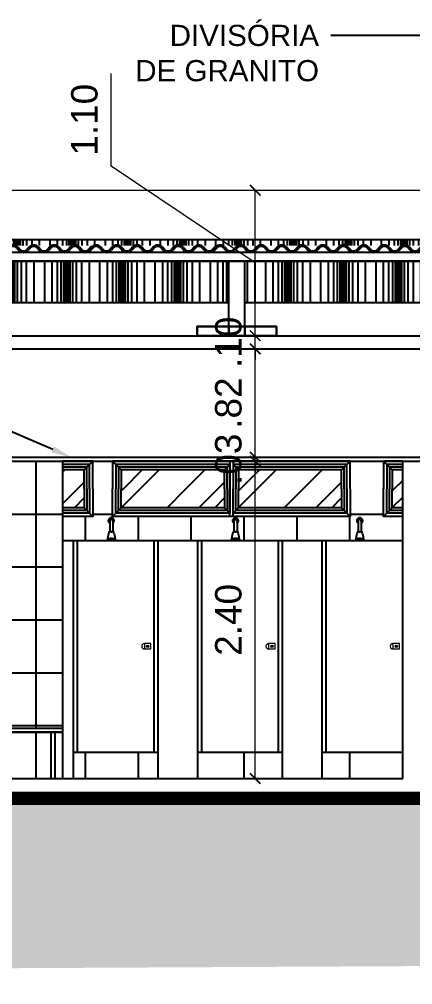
# Model space of a CAD drawing. Header units: metres. Extents: x 2304 to 3408, y 318 to 588.
# Drawn here: x 2688.99 to 2691.97, y 346.72 to 354.03 of the extents above; entities that cross this region are included whole.
import ezdxf
from ezdxf import colors
from ezdxf.entities.mleader import LeaderData, LeaderLine
from ezdxf.math import Vec2, Vec3

# ---------------------------------------------------------------- set-up
doc = ezdxf.new("R2010")
doc.units = ezdxf.units.M
doc.header["$LTSCALE"] = 5.5
doc.header["$MEASUREMENT"] = 0
doc.header["$PDMODE"] = 1
for name, color, linetype, lineweight in [('2prancha', 4, 'Continuous', 18), ('ESQUADRIAS', 3, 'Continuous', 35), ('HACH', 251, 'Continuous', 5)]:
    doc.layers.add(name, color=color, linetype=linetype, lineweight=lineweight)
for name, color, linetype in [('COTA 1 100', 2, 'Continuous'), ('HACHURA', 251, 'Continuous'), ('HACHURA PISOS', 250, 'Continuous'), ('PENA 01', 1, 'Continuous'), ('PENA 02', 2, 'Continuous'), ('PENA 03', 3, 'Continuous'), ('PENA 06', 6, 'Continuous'), ('pena01', 1, 'Continuous'), ('TXT ESPECIFICAÇÕES', 7, 'Continuous')]:
    doc.layers.add(name, color=color, linetype=linetype)
doc.styles.add('Luana', font='arial.ttf')
doc.styles.get("Standard").update_dxf_attribs({"font": 'arial.ttf'})
doc.dimstyles.new('arial100', dxfattribs={"dimtxt": 0.2, "dimasz": 0.08, "dimexe": 0.1, "dimexo": 0.2, "dimgap": 0.1, "dimtad": 1, "dimzin": 4, "dimdsep": 46, "dimtxsty": 'Luana', "dimblk": 'ARCHTICK', "dimcen": 0, "dimclrd": 7, "dimclre": 7, "dimclrt": 256, "dimadec": 0, "dimazin": 0, "dimtfac": 1, "dimtix": 1, "dimtmove": 0, "dimatfit": 3, "dimldrblk": 'CLOSEDBLANK', "dimfxl": 0, "dimlwd": 5, "dimlwe": 5, "dimarcsym": 0})
pattern_1 = [(45, (2690.6473, 350.33024), (0.42426, 1.13137), [7.5, -1, 2.5, -0.5]), (45, (2690.9407, 350.97724), (-0.8238, 0.11667), [1.5, -0.165, 3, -0.375]), (45, (2690.52353, 350.80754), (1.6016, 2.07536), [4, -0.7, 2, -0.5])]
pattern_2 = [(45, (2689.76103, 350.33024), (0.42426, 1.13137), [7.5, -1, 2.5, -0.5]), (45, (2690.0545, 350.97724), (-0.8238, 0.11667), [1.5, -0.165, 3, -0.375]), (45, (2689.6373, 350.80754), (1.6016, 2.07536), [4, -0.7, 2, -0.5])]
pattern_3 = [(45, (2691.81103, 350.33024), (0.42426, 1.13137), [7.5, -1, 2.5, -0.5]), (45, (2692.1045, 350.97724), (-0.8238, 0.1167), [1.5, -0.165, 3, -0.375]), (45, (2691.6873, 350.80754), (1.6016, 2.07536), [4, -0.7, 2, -0.5])]
pattern_4 = [(45, (2688.6998, 350.33024), (0.42426, 1.13137), [7.5, -1, 2.5, -0.5]), (45, (2688.9932, 350.97724), (-0.8238, 0.11667), [1.5, -0.165, 3, -0.375]), (45, (2688.57603, 350.80754), (1.6016, 2.07536), [4, -0.7, 2, -0.5])]

# ---------------------------------------------------------------- blocks, each defined once
blk = doc.blocks.new('F312X00')
for p, q in [((-38.19, 9.75), (-40.03, 7.74)), ((-37.75, 9.34), (-39.59, 7.33)), ((-31.25, 9.34), (-29.41, 7.33)), ((-30.81, 9.75), (-28.97, 7.74)), ((-20.49, 9.75), (-22.33, 7.74)), ((-20.05, 9.34), (-21.89, 7.33)), ((-13.55, 9.34), (-11.71, 7.33)), ((-13.11, 9.75), (-11.27, 7.74)), ((-2.79, 9.75), (-4.63, 7.74)), ((-2.35, 9.34), (-4.19, 7.33)), ((4.15, 9.34), (5.99, 7.33)), ((4.59, 9.75), (6.43, 7.74)), ((14.91, 9.75), (13.07, 7.74)), ((15.35, 9.34), (13.51, 7.33)), ((21.85, 9.34), (23.69, 7.33)), ((22.29, 9.75), (24.13, 7.74)), ((32.61, 9.75), (30.77, 7.74)), ((33.05, 9.34), (31.21, 7.33)), ((39.55, 9.34), (41.39, 7.33)), ((39.99, 9.75), (41.83, 7.74)), ((50.31, 9.75), (48.47, 7.74)), ((50.75, 9.34), (48.91, 7.33)), ((57.25, 9.34), (59.09, 7.33)), ((57.69, 9.75), (59.53, 7.74)), ((68.01, 9.75), (66.17, 7.74)), ((68.45, 9.34), (66.61, 7.33)), ((69.15, 9.96), (68.8, 10.45)), ((-40.46, 6.57), (-40.8, 7.06))]:
    blk.add_line(p, q)
for centre, radius, start, end in [((-34.5, 6.37), 5, 90, 137.55243), ((-34.5, 6.37), 4.4, 90, 137.55243), ((-34.5, 6.37), 5, 42.44757, 90), ((-34.5, 6.37), 4.4, 42.44757, 90), ((-16.8, 6.37), 5, 90, 137.55243), ((-16.8, 6.37), 4.4, 90, 137.55243), ((-16.8, 6.37), 5, 42.44757, 90), ((-16.8, 6.37), 4.4, 42.44757, 90), ((0.9, 6.37), 5, 90, 137.55243), ((0.9, 6.37), 4.4, 90, 137.55243), ((0.9, 6.37), 5, 42.44757, 90), ((0.9, 6.37), 4.4, 42.44757, 90), ((18.6, 6.37), 5, 90, 137.55243), ((18.6, 6.37), 4.4, 90, 137.55243), ((18.6, 6.37), 5, 42.44757, 90), ((18.6, 6.37), 4.4, 42.44757, 90), ((36.3, 6.37), 5, 90, 137.55243), ((36.3, 6.37), 4.4, 90, 137.55243), ((36.3, 6.37), 5, 42.44757, 90), ((36.3, 6.37), 4.4, 42.44757, 90), ((54, 6.37), 5, 90, 137.55243), ((54, 6.37), 4.4, 90, 137.55243), ((54, 6.37), 5, 42.44757, 90), ((54, 6.37), 4.4, 42.44757, 90), ((71.7, 6.37), 5, 125.41858, 137.55243), ((71.7, 6.37), 4.4, 125.41858, 137.55243), ((-43.35, 10.77), 4.5, 304.51811, 317.55243), ((-43.35, 10.77), 5.1, 304.51811, 317.55243), ((-25.65, 10.77), 5.1, 222.44757, 270), ((-25.65, 10.77), 4.5, 222.44757, 270), ((-25.65, 10.77), 4.5, 270, 317.55243), ((-25.65, 10.77), 5.1, 270, 317.55243), ((-7.95, 10.77), 5.1, 222.44757, 270), ((-7.95, 10.77), 4.5, 222.44757, 270), ((-7.95, 10.77), 4.5, 270, 317.55243), ((-7.95, 10.77), 5.1, 270, 317.55243), ((9.75, 10.77), 5.1, 222.44757, 270), ((9.75, 10.77), 4.5, 222.44757, 270), ((9.75, 10.77), 4.5, 270, 317.55243), ((9.75, 10.77), 5.1, 270, 317.55243), ((27.45, 10.77), 5.1, 222.44757, 270), ((27.45, 10.77), 4.5, 222.44757, 270), ((27.45, 10.77), 4.5, 270, 317.55243), ((27.45, 10.77), 5.1, 270, 317.55243), ((45.15, 10.77), 5.1, 222.44757, 270), ((45.15, 10.77), 4.5, 222.44757, 270), ((45.15, 10.77), 4.5, 270, 317.55243), ((45.15, 10.77), 5.1, 270, 317.55243), ((62.85, 10.77), 5.1, 222.44757, 270), ((62.85, 10.77), 4.5, 222.44757, 270), ((62.85, 10.77), 4.5, 270, 317.55243), ((62.85, 10.77), 5.1, 270, 317.55243)]:
    blk.add_arc(centre, radius, start, end)
blk = doc.blocks.new('_ArchTick')
at = {"color": 0, "linetype": 'ByBlock', "const_width": 0.15}
blk.add_lwpolyline([(-0.5, -0.5), (0.5, 0.5)], dxfattribs=at)
blk = doc.blocks.new('*D167')
at = {"layer": 'COTA 1 100', "color": 7, "lineweight": 5}
for p, q in [((2691.6914, 350.6819), (2690.6746, 350.6819)), ((2690.7746, 348.2819), (2690.7746, 350.6819)), ((2691.691, 348.2819), (2690.6746, 348.2819))]:
    blk.add_line(p, q, dxfattribs=at)
at = {"layer": 'Defpoints', "color": 0}
for p in [(2690.7746, 350.6819), (2691.8914, 350.6819), (2691.891, 348.2819)]:
    blk.add_point(p, dxfattribs=at)
at = {"layer": 'COTA 1 100', "color": 7, "lineweight": 5, "xscale": 0.08, "yscale": 0.08, "zscale": 0.08}
for p, rotation in [((2690.7746, 350.6819), 90), ((2690.7746, 348.2819), 270)]:
    blk.add_blockref('_ArchTick', p, dxfattribs=dict(at, rotation=rotation))
at = {"layer": 'COTA 1 100', "insert": (2690.5725, 349.4819), "char_height": 0.2, "attachment_point": 5, "rotation": 90, "style": 'Luana'}
blk.add_mtext('2.40', dxfattribs=at)
blk = doc.blocks.new('_ClosedBlank')
at = {"layer": '2prancha', "color": 0, "lineweight": -2}
for p, q in [((-1, 0.167), (0, 0)), ((-1, 0.167), (-1, -0.167)), ((0, 0), (-1, -0.167))]:
    blk.add_line(p, q, dxfattribs=at)
blk = doc.blocks.new('*D168')
at = {"layer": 'COTA 1 100', "color": 7, "lineweight": 5}
for p, q in [((2690.7746, 350.7119), (2690.7746, 350.7919)), ((2689.5813, 350.7119), (2690.8746, 350.7119)), ((2691.6914, 350.6819), (2690.6746, 350.6819)), ((2690.7746, 350.6819), (2690.7746, 350.7119)), ((2690.7746, 350.6819), (2690.7746, 350.6019))]:
    blk.add_line(p, q, dxfattribs=at)
at = {"layer": 'Defpoints', "color": 0}
for p in [(2689.3813, 350.7119), (2690.7746, 350.7119), (2691.8914, 350.6819)]:
    blk.add_point(p, dxfattribs=at)
at = {"layer": 'COTA 1 100', "color": 7, "lineweight": 5, "xscale": 0.08, "yscale": 0.08, "zscale": 0.08}
for p, rotation in [((2690.7746, 350.7119), 270), ((2690.7746, 350.6819), 90)]:
    blk.add_blockref('_ArchTick', p, dxfattribs=dict(at, rotation=rotation))
at = {"layer": 'COTA 1 100', "insert": (2690.5724, 350.6969), "char_height": 0.2, "attachment_point": 5, "rotation": 90, "style": 'Luana'}
blk.add_mtext('.03', dxfattribs=at)
blk = doc.blocks.new('*D169')
at = {"layer": 'COTA 1 100', "color": 7, "lineweight": 5}
for p, q in [((2689.821, 351.5319), (2690.8746, 351.5319)), ((2690.7746, 350.7119), (2690.7746, 351.5319)), ((2689.5813, 350.7119), (2690.8746, 350.7119))]:
    blk.add_line(p, q, dxfattribs=at)
at = {"layer": 'Defpoints', "color": 0}
for p in [(2689.621, 351.5319), (2690.7746, 351.5319), (2689.3813, 350.7119)]:
    blk.add_point(p, dxfattribs=at)
at = {"layer": 'COTA 1 100', "color": 7, "lineweight": 5, "xscale": 0.08, "yscale": 0.08, "zscale": 0.08}
for p, rotation in [((2690.7746, 351.5319), 90), ((2690.7746, 350.7119), 270)]:
    blk.add_blockref('_ArchTick', p, dxfattribs=dict(at, rotation=rotation))
at = {"layer": 'COTA 1 100', "insert": (2690.5725, 351.1219), "char_height": 0.2, "attachment_point": 5, "rotation": 90, "style": 'Luana'}
blk.add_mtext('.82', dxfattribs=at)
blk = doc.blocks.new('*D170')
at = {"layer": 'COTA 1 100', "color": 7, "lineweight": 5}
for p, q in [((2690.7746, 351.6319), (2690.7746, 351.7119)), ((2689.821, 351.6319), (2690.8746, 351.6319)), ((2690.7746, 351.5319), (2690.7746, 351.6319)), ((2689.821, 351.5319), (2690.8746, 351.5319)), ((2690.7746, 351.5319), (2690.7746, 351.4519))]:
    blk.add_line(p, q, dxfattribs=at)
at = {"layer": 'Defpoints', "color": 0}
for p in [(2689.621, 351.6319), (2690.7746, 351.6319), (2689.621, 351.5319)]:
    blk.add_point(p, dxfattribs=at)
at = {"layer": 'COTA 1 100', "color": 7, "lineweight": 5, "xscale": 0.08, "yscale": 0.08, "zscale": 0.08}
for p, rotation in [((2690.7746, 351.6319), 270), ((2690.7746, 351.5319), 90)]:
    blk.add_blockref('_ArchTick', p, dxfattribs=dict(at, rotation=rotation))
at = {"layer": 'COTA 1 100', "insert": (2690.5725, 351.5819), "char_height": 0.2, "attachment_point": 5, "rotation": 90, "style": 'Luana'}
blk.add_mtext('.10', dxfattribs=at)
blk = doc.blocks.new('*D171')
at = {"layer": 'COTA 1 100', "color": 7, "lineweight": 5}
for p, q in [((2689.6854, 352.9154), (2689.6854, 353.6154)), ((2690.7746, 352.1819), (2689.6854, 352.9154)), ((2690.7559, 352.7319), (2690.8746, 352.7319)), ((2690.7746, 351.6319), (2690.7746, 352.7319)), ((2689.821, 351.6319), (2690.8746, 351.6319))]:
    blk.add_line(p, q, dxfattribs=at)
at = {"layer": 'Defpoints', "color": 0}
for p in [(2690.5559, 352.7319), (2690.7746, 352.7319), (2689.621, 351.6319)]:
    blk.add_point(p, dxfattribs=at)
at = {"layer": 'COTA 1 100', "color": 7, "lineweight": 5, "xscale": 0.08, "yscale": 0.08, "zscale": 0.08}
for p, rotation in [((2690.7746, 352.7319), 90), ((2690.7746, 351.6319), 270)]:
    blk.add_blockref('_ArchTick', p, dxfattribs=dict(at, rotation=rotation))
at = {"layer": 'COTA 1 100', "insert": (2689.4833, 353.2654), "char_height": 0.2, "attachment_point": 5, "rotation": 90, "style": 'Luana'}
blk.add_mtext('1.10', dxfattribs=at)

msp = doc.modelspace()

# ---------------------------------------------------------------- hatches: boundary and pattern name
at = {"layer": 'HACHURA', "ltscale": 1.5}
h = msp.add_hatch(dxfattribs=at)
h.set_pattern_fill('AR-RROOF', color=256, scale=0.5, angle=45, style=0)
h.set_pattern_definition(pattern_4)
h.paths.add_polyline_path([(2689.316, 350.6169), (2689.316, 350.4736), (2689.481, 350.4736), (2689.481, 350.6169)])
h = msp.add_hatch(dxfattribs=at)
h.set_pattern_fill('AR-RROOF', color=256, scale=0.5, angle=45, style=0)
h.set_pattern_definition(pattern_2)
h.paths.add_polyline_path([(2689.761, 350.4736), (2690.5423, 350.4736), (2690.5423, 350.6169), (2689.761, 350.6169)])
h = msp.add_hatch(dxfattribs=at)
h.set_pattern_fill('AR-RROOF', color=256, scale=0.5, angle=45, style=0)
h.set_pattern_definition(pattern_1)
h.paths.add_polyline_path([(2690.6473, 350.4736), (2691.4285, 350.4736), (2691.4285, 350.6169), (2690.6473, 350.6169)])
h = msp.add_hatch(dxfattribs=at)
h.set_pattern_fill('AR-RROOF', color=256, scale=0.5, angle=45, style=0)
h.set_pattern_definition(pattern_3)
h.paths.add_polyline_path([(2691.891, 350.4736), (2691.891, 350.6169), (2691.811, 350.6169), (2691.811, 350.4736)])
h = msp.add_hatch(dxfattribs=at)
h.set_pattern_fill('AR-RROOF', color=256, scale=0.5, angle=45, style=0)
h.set_pattern_definition(pattern_4)
h.paths.add_polyline_path([(2689.316, 350.4736), (2689.316, 350.3302), (2689.481, 350.3302), (2689.481, 350.4736)])
h = msp.add_hatch(dxfattribs=at)
h.set_pattern_fill('AR-RROOF', color=256, scale=0.5, angle=45, style=0)
h.set_pattern_definition(pattern_2)
h.paths.add_polyline_path([(2689.761, 350.4736), (2690.5423, 350.4736), (2690.5423, 350.3302), (2689.761, 350.3302)])
h = msp.add_hatch(dxfattribs=at)
h.set_pattern_fill('AR-RROOF', color=256, scale=0.5, angle=45, style=0)
h.set_pattern_definition(pattern_1)
h.paths.add_polyline_path([(2690.6473, 350.4736), (2691.4285, 350.4736), (2691.4285, 350.3302), (2690.6473, 350.3302)])
h = msp.add_hatch(dxfattribs=at)
h.set_pattern_fill('AR-RROOF', color=256, scale=0.5, angle=45, style=0)
h.set_pattern_definition(pattern_3)
h.paths.add_polyline_path([(2691.891, 350.3302), (2691.891, 350.4736), (2691.811, 350.4736), (2691.811, 350.3302)])
at = {"layer": 'HACHURA PISOS', "ltscale": 1.5}
h = msp.add_hatch(dxfattribs=at)
h.set_pattern_fill('HACH23,_O', color=256, scale=0.01, pattern_type=2)
h.set_pattern_definition([(90, (6616.8887, 485.72926), (-0.418, 3e-17), []), (90, (6616.9028, 485.72926), (-0.418, 3e-17), []), (90, (6616.9228, 485.72926), (-0.418, 3e-17), []), (90, (6616.9511, 485.72926), (-0.418, 3e-17), []), (90, (6616.9911, 485.72926), (-0.418, 3e-17), []), (90, (6617.0477, 485.72926), (-0.418, 3e-17), []), (90, (6617.1277, 485.72926), (-0.418, 3e-17), []), (90, (6617.1843, 485.72926), (-0.418, 3e-17), []), (90, (6617.2243, 485.72926), (-0.418, 3e-17), []), (90, (6617.2526, 485.72926), (-0.418, 3e-17), []), (90, (6617.2726, 485.72926), (-0.418, 3e-17), []), (90, (6617.2867, 485.72926), (-0.418, 3e-17), []), (90, (6617.2967, 485.72926), (-0.418, 3e-17), [])])
h.paths.add_polyline_path([(2680.346, 352.1969), (2680.196, 352.1969), (2680.196, 352.1271, -0.052993), (2680.2021, 352.1217), (2680.2183, 352.104, 0.210516), (2680.2513, 352.0895, 0.210516), (2680.2843, 352.104), (2680.3004, 352.1217, -0.210516), (2680.3289, 352.1342, -0.115293), (2680.346, 352.1302)])
h.paths.add_polyline_path([(2699.046, 352.1969), (2698.896, 352.1969), (2698.896, 351.7784, -0.115293), (2698.9131, 351.7824, -0.210516), (2698.9416, 351.7699), (2698.9578, 351.7522, 0.210516), (2698.9908, 351.7377, 0.210516), (2699.0238, 351.7522), (2699.0399, 351.7699, -0.052993), (2699.046, 351.7753)])
h.paths.add_polyline_path([(2682.4638, 352.1969), (2680.616, 352.1969), (2680.616, 352.0895), (2681.7659, 352.0895), (2681.7659, 351.8819), (2682.4638, 351.8819)])
h.paths.add_polyline_path([(2684.4916, 352.1969), (2682.5838, 352.1969), (2682.5838, 351.8819), (2684.4916, 351.8819)])
h.paths.add_polyline_path([(2686.5194, 352.1969), (2684.6116, 352.1969), (2684.6116, 351.8819), (2686.5194, 351.8819)])
h.paths.add_polyline_path([(2688.5471, 352.1969), (2686.6394, 352.1969), (2686.6394, 351.8819), (2688.5471, 351.8819)])
h.paths.add_polyline_path([(2690.5749, 352.1969), (2688.6671, 352.1969), (2688.6671, 351.8819), (2690.5749, 351.8819)])
h.paths.add_polyline_path([(2692.6027, 352.1969), (2690.6949, 352.1969), (2690.6949, 351.8819), (2692.6027, 351.8819)])
h.paths.add_polyline_path([(2694.6305, 352.1969), (2692.7227, 352.1969), (2692.7227, 351.8819), (2694.6305, 351.8819)])
h.paths.add_polyline_path([(2696.6582, 352.1969), (2694.7505, 352.1969), (2694.7505, 351.8819), (2696.6582, 351.8819)])
h.paths.add_polyline_path([(2698.626, 352.1969), (2696.7782, 352.1969), (2696.7782, 351.8819), (2698.626, 351.8819)])
at = {"layer": 'HACHURA PISOS'}
h = msp.add_hatch(dxfattribs=at)
h.set_pattern_fill('_USER,_O', color=256, scale=0.4, double=1, pattern_type=0)
h.set_pattern_definition([(0, (2691.89103, 348.2819), (0, 0.4), []), (90, (2691.89103, 348.2819), (-0.4, 2e-17), [])])
h.paths.add_polyline_path([(2690.041, 348.4819), (2689.401, 348.4819), (2689.401, 348.2819), (2690.041, 348.2819)])
h.paths.add_polyline_path([(2690.981, 348.4819), (2690.341, 348.4819), (2690.341, 348.2819), (2690.981, 348.2819)])
h.paths.add_polyline_path([(2691.891, 348.4819), (2691.281, 348.4819), (2691.281, 348.2819), (2691.891, 348.2819)])
h.paths.add_polyline_path([(2691.891, 350.2652), (2691.746, 350.2652), (2691.746, 350.4736), (2691.746, 350.6819), (2691.4935, 350.6819), (2691.4935, 350.4736), (2691.4935, 350.2652), (2689.696, 350.2652), (2689.696, 350.4736), (2689.696, 350.6819), (2689.546, 350.6819), (2689.546, 350.4736), (2689.546, 350.2652), (2689.316, 350.2652), (2689.316, 350.0819), (2689.6626, 350.0819, -0.173623), (2689.6697, 350.09, -0.070058), (2689.6764, 350.0926, -0.056302), (2689.6853, 350.0936, -0.085009), (2689.6986, 350.0911, -0.216343), (2689.7081, 350.0819), (2690.593, 350.0819, -0.157713), (2690.6029, 350.0919, -0.066906), (2690.6125, 350.0954, -0.053051), (2690.6253, 350.0968, -0.053051), (2690.6382, 350.0954, -0.066906), (2690.6478, 350.0919, -0.157713), (2690.6577, 350.0819), (2691.5332, 350.0819, -0.157713), (2691.5431, 350.0919, -0.066906), (2691.5527, 350.0954, -0.053051), (2691.5655, 350.0968, -0.053051), (2691.5784, 350.0954, -0.066906), (2691.588, 350.0919, -0.157713), (2691.5979, 350.0819), (2691.891, 350.0819)])
h.paths.add_polyline_path([(2689.6894, 350.1486), (2689.6813, 350.1486, 0.223309), (2689.6676, 350.1422), (2689.6705, 350.1509), (2689.6736, 350.1509), (2689.6736, 350.2129, -3.507182), (2689.6971, 350.2129), (2689.6971, 350.1509), (2689.7001, 350.1509), (2689.703, 350.1422, 0.223309)], flags=16)
h.paths.add_polyline_path([(2690.6076, 350.1422), (2690.6105, 350.1509), (2690.6136, 350.1509), (2690.6136, 350.2129, -3.507182), (2690.6371, 350.2129), (2690.6371, 350.1509), (2690.6401, 350.1509), (2690.643, 350.1422, 0.223309), (2690.6294, 350.1486), (2690.6213, 350.1486, 0.223309)], flags=16)
h.paths.add_polyline_path([(2691.5478, 350.1422), (2691.5507, 350.1509), (2691.5538, 350.1509), (2691.5538, 350.2129, -3.507182), (2691.5773, 350.2129), (2691.5773, 350.1509), (2691.5803, 350.1509), (2691.5832, 350.1422, 0.223309), (2691.5696, 350.1486), (2691.5614, 350.1486, 0.223309)], flags=16)
at = {"layer": 'PENA 01', "ltscale": 1.5}
h = msp.add_hatch(dxfattribs=at)
h.set_pattern_fill('HACH23,_O', color=256, scale=0.01, pattern_type=2)
h.set_pattern_definition([(90, (2680.20603, 352.31493), (-0.418, 3e-17), []), (90, (2680.22013, 352.31493), (-0.418, 3e-17), []), (90, (2680.24013, 352.31493), (-0.418, 3e-17), []), (90, (2680.26843, 352.31493), (-0.418, 3e-17), []), (90, (2680.30843, 352.31493), (-0.418, 3e-17), []), (90, (2680.36503, 352.31493), (-0.418, 3e-17), []), (90, (2680.44503, 352.31493), (-0.418, 3e-17), []), (90, (2680.50163, 352.31493), (-0.418, 3e-17), []), (90, (2680.54163, 352.31493), (-0.418, 3e-17), []), (90, (2680.56993, 352.31493), (-0.418, 3e-17), []), (90, (2680.58993, 352.31493), (-0.418, 3e-17), []), (90, (2680.60403, 352.31493), (-0.418, 3e-17), []), (90, (2680.61403, 352.31493), (-0.418, 3e-17), [])])
h.paths.add_polyline_path([(2699.046, 352.3602), (2680.196, 352.3602), (2680.196, 352.3149), (2699.046, 352.3149)])
h = msp.add_hatch(dxfattribs=at)
h.set_pattern_fill('EARTH', color=256, scale=0.75, angle=45, style=0, double=1)
h.set_pattern_definition([(45, (2723.44059, 365.3021), (3e-17, 0.26516504), [0.1875, -0.1875]), (45, (2723.39087, 365.35182), (3e-17, 0.26516504), [0.1875, -0.1875]), (45, (2723.34115, 365.40153), (3e-17, 0.26516504), [0.1875, -0.1875]), (135, (2723.34115, 365.43468), (-0.26516504, 6e-17), [0.1875, -0.1875]), (135, (2723.39087, 365.4844), (-0.26516504, 6e-17), [0.1875, -0.1875]), (135, (2723.44059, 365.53412), (-0.26516504, 6e-17), [0.1875, -0.1875])])
h.paths.add_polyline_path([(2707.2487, 347.6919), (2703.201, 347.6919), (2703.201, 347.6519), (2703.161, 347.2919), (2702.441, 347.2919), (2702.441, 347.6519), (2702.401, 347.6519), (2702.401, 347.6919), (2699.546, 347.6919), (2699.546, 348.1319), (2679.696, 348.1319), (2679.696, 348.1019), (2678.0047, 348.1019), (2674.6247, 347.7119), (2673.2272, 347.7119), (2672.0272, 347.5319), (2671.5267, 347.5319), (2669.5648, 347.2519), (2664.9459, 347.2519), (2664.9459, 346.7219), (2707.2487, 346.9419)])
at = {"layer": 'pena01'}
h = msp.add_hatch(dxfattribs=at)
h.set_pattern_fill('_USER,_O', color=256, scale=0.4, double=1, pattern_type=0)
h.set_pattern_definition([(0, (2686.31603, 348.2819), (0, 0.4), []), (90, (2686.31603, 348.2819), (-0.4, 2e-17), [])])
h.paths.add_polyline_path([(2689.316, 350.6819), (2686.316, 350.6819), (2686.316, 348.6619), (2689.316, 348.6619)])
h.paths.add_polyline_path([(2686.4028, 348.6319), (2686.4028, 348.2819), (2689.2293, 348.2819), (2689.2293, 348.6319)])
h.paths.add_polyline_path([(2686.3728, 348.6319), (2686.316, 348.6319), (2686.316, 348.2819), (2686.3728, 348.2819)])
h.paths.add_polyline_path([(2689.316, 348.6319), (2689.2593, 348.6319), (2689.2593, 348.2819), (2689.316, 348.2819)])

# ---------------------------------------------------------------- linework, layer by layer
at = {"layer": 'HACH'}
for p, q in [((2681.4659, 352.7319), (2699.646, 352.7319)), ((2689.959, 349.2902), (2689.959, 349.2743)), ((2690.899, 349.2902), (2690.899, 349.2743)), ((2691.839, 349.2902), (2691.839, 349.2743))]:
    msp.add_line(p, q, dxfattribs=at)
for points in [[(2689.9858, 349.3019), (2689.9358, 349.3019), (2689.9358, 349.2619), (2689.9858, 349.2619)], [(2690.9258, 349.3019), (2690.8758, 349.3019), (2690.8758, 349.2619), (2690.9258, 349.2619)], [(2691.8658, 349.3019), (2691.8158, 349.3019), (2691.8158, 349.2619), (2691.8658, 349.2619)]]:
    msp.add_lwpolyline(points, close=True, dxfattribs=at)
for centre in [(2689.9617, 349.2822), (2690.9017, 349.2822), (2691.8417, 349.2822)]:
    msp.add_circle(centre, 0.00839, dxfattribs=at)
for centre in [(2689.9358, 349.2819), (2690.8758, 349.2819), (2691.8158, 349.2819)]:
    msp.add_arc(centre, 0.02, 90, 270, dxfattribs=at)
at = {"layer": 'PENA 01'}
for p, q in [((2680.196, 352.3602), (2699.046, 352.3602)), ((2680.196, 352.1969), (2699.046, 352.1969)), ((2688.6671, 351.8819), (2690.5749, 351.8819)), ((2690.6949, 351.8819), (2692.6027, 351.8819)), ((2689.401, 348.4819), (2689.401, 350.0819)), ((2689.431, 348.4819), (2689.431, 350.0819)), ((2690.011, 348.4819), (2690.011, 350.0819)), ((2690.041, 348.4819), (2690.041, 350.0819)), ((2690.371, 348.4819), (2690.371, 350.0819)), ((2690.951, 348.4819), (2690.951, 350.0819)), ((2691.311, 348.4819), (2691.311, 350.0819))]:
    msp.add_line(p, q, dxfattribs=at)
at = {"layer": 'PENA 01', "ltscale": 1.5}
for p, q in [((2690.5749, 351.7015), (2690.5749, 352.1969)), ((2690.6949, 352.1969), (2690.5749, 352.1969)), ((2690.5749, 351.7015), (2690.5749, 352.1969)), ((2690.5749, 352.1969), (2690.6949, 352.1969)), ((2690.6949, 351.7015), (2690.6949, 352.1969)), ((2690.6949, 351.7015), (2690.6949, 352.1969)), ((2689.721, 350.6569), (2689.721, 350.4736)), ((2690.5823, 350.6819), (2690.5823, 350.4736)), ((2690.6073, 350.6819), (2690.6073, 350.4736)), ((2690.6073, 350.6569), (2690.6073, 350.4736)), ((2691.771, 350.6569), (2691.771, 350.4736)), ((2689.721, 350.2902), (2689.721, 350.4736)), ((2690.5823, 350.2652), (2690.5823, 350.4736)), ((2690.6073, 350.2652), (2690.6073, 350.4736)), ((2690.6073, 350.2902), (2690.6073, 350.4736)), ((2691.771, 350.2902), (2691.771, 350.4736))]:
    msp.add_line(p, q, dxfattribs=at)
for points in [[(2690.3349, 351.7015), (2690.9349, 351.7015), (2690.9349, 351.6319), (2690.3349, 351.6319)], [(2690.9349, 351.7015), (2690.3349, 351.7015), (2690.3349, 351.6319), (2690.9349, 351.6319)], [(2690.5749, 351.7015), (2690.6949, 351.7015), (2690.6949, 351.6319), (2690.5749, 351.6319)], [(2690.6949, 351.7015), (2690.5749, 351.7015), (2690.5749, 351.6319), (2690.6949, 351.6319)]]:
    msp.add_lwpolyline(points, close=True, dxfattribs=at)
for points in [[(2689.546, 350.4736), (2689.546, 350.6819), (2689.316, 350.6819)], [(2689.521, 350.4736), (2689.521, 350.6569), (2689.316, 350.6569)], [(2689.521, 350.4736), (2689.521, 350.6569), (2689.316, 350.6569)], [(2689.481, 350.6169), (2689.546, 350.6819)], [(2691.4935, 350.4736), (2691.4935, 350.6819), (2689.696, 350.6819), (2689.696, 350.4736)], [(2689.696, 350.6819), (2689.761, 350.6169)], [(2690.5823, 350.6569), (2689.721, 350.6569), (2689.721, 350.4736)], [(2690.5823, 350.4736), (2690.5823, 350.6569), (2689.721, 350.6569)], [(2690.5823, 350.4736), (2690.5823, 350.6569), (2689.721, 350.6569), (2689.721, 350.4736)], [(2690.5423, 350.6169), (2690.5823, 350.6569)], [(2691.4685, 350.4736), (2691.4685, 350.6569), (2690.6073, 350.6569)], [(2691.4685, 350.4736), (2691.4685, 350.6569), (2690.6073, 350.6569), (2690.6073, 350.4736)], [(2690.6073, 350.6569), (2690.6473, 350.6169)], [(2691.4285, 350.6169), (2691.4935, 350.6819)], [(2691.891, 350.6819), (2691.746, 350.6819), (2691.746, 350.4736)], [(2691.746, 350.6819), (2691.811, 350.6169)], [(2691.891, 350.6569), (2691.771, 350.6569), (2691.771, 350.4736)], [(2691.891, 350.6569), (2691.771, 350.6569)], [(2691.891, 350.6569), (2691.771, 350.6569), (2691.771, 350.4736)], [(2689.501, 350.4736), (2689.501, 350.6369), (2689.316, 350.6369)], [(2689.481, 350.4736), (2689.481, 350.6169), (2689.316, 350.6169)], [(2690.5623, 350.4736), (2690.5623, 350.6369), (2689.741, 350.6369), (2689.741, 350.4736)], [(2690.5423, 350.4736), (2690.5423, 350.6169), (2689.761, 350.6169), (2689.761, 350.4736)], [(2691.4485, 350.4736), (2691.4485, 350.6369), (2690.6273, 350.6369), (2690.6273, 350.4736)], [(2691.4285, 350.4736), (2691.4285, 350.6169), (2690.6473, 350.6169), (2690.6473, 350.4736)], [(2691.891, 350.6369), (2691.791, 350.6369), (2691.791, 350.4736)], [(2691.891, 350.6169), (2691.811, 350.6169), (2691.811, 350.4736)], [(2689.546, 350.4736), (2689.546, 350.2652), (2689.316, 350.2652)], [(2689.521, 350.4736), (2689.521, 350.2902), (2689.316, 350.2902)], [(2689.521, 350.4736), (2689.521, 350.2902), (2689.316, 350.2902)], [(2689.501, 350.4736), (2689.501, 350.3102), (2689.316, 350.3102)], [(2689.481, 350.4736), (2689.481, 350.3302), (2689.316, 350.3302)], [(2691.4935, 350.4736), (2691.4935, 350.2652), (2689.696, 350.2652), (2689.696, 350.4736)], [(2690.5823, 350.2902), (2689.721, 350.2902), (2689.721, 350.4736)], [(2690.5823, 350.4736), (2690.5823, 350.2902), (2689.721, 350.2902)], [(2690.5823, 350.4736), (2690.5823, 350.2902), (2689.721, 350.2902), (2689.721, 350.4736)], [(2690.5623, 350.4736), (2690.5623, 350.3102), (2689.741, 350.3102), (2689.741, 350.4736)], [(2690.5423, 350.4736), (2690.5423, 350.3302), (2689.761, 350.3302), (2689.761, 350.4736)], [(2691.4685, 350.4736), (2691.4685, 350.2902), (2690.6073, 350.2902)], [(2691.4685, 350.4736), (2691.4685, 350.2902), (2690.6073, 350.2902), (2690.6073, 350.4736)], [(2691.4485, 350.4736), (2691.4485, 350.3102), (2690.6273, 350.3102), (2690.6273, 350.4736)], [(2691.4285, 350.4736), (2691.4285, 350.3302), (2690.6473, 350.3302), (2690.6473, 350.4736)], [(2691.891, 350.2652), (2691.746, 350.2652), (2691.746, 350.4736)], [(2691.891, 350.2902), (2691.771, 350.2902), (2691.771, 350.4736)], [(2691.891, 350.2902), (2691.771, 350.2902), (2691.771, 350.4736)], [(2691.891, 350.3102), (2691.791, 350.3102), (2691.791, 350.4736)], [(2691.891, 350.3302), (2691.811, 350.3302), (2691.811, 350.4736)], [(2689.481, 350.3302), (2689.546, 350.2652)], [(2689.696, 350.2652), (2689.761, 350.3302)], [(2690.5423, 350.3302), (2690.5823, 350.2902)], [(2690.6073, 350.2902), (2690.6473, 350.3302)], [(2691.4285, 350.3302), (2691.4935, 350.2652)], [(2691.746, 350.2652), (2691.811, 350.3302)], [(2691.891, 350.2902), (2691.771, 350.2902)]]:
    msp.add_lwpolyline(points, dxfattribs=at)
at = {"layer": 'PENA 02'}
for p, q in [((2680.196, 352.2649), (2699.046, 352.2649)), ((2689.316, 350.6819), (2689.316, 348.2819))]:
    msp.add_line(p, q, dxfattribs=at)
msp.add_lwpolyline([(2699.046, 352.1969), (2680.196, 352.1969), (2680.196, 352.2649), (2699.046, 352.2649)], close=True, dxfattribs=at)
at = {"layer": 'PENA 02', "const_width": 0.1}
msp.add_lwpolyline([(2707.2487, 347.6919), (2703.201, 347.6919), (2703.201, 347.6519), (2703.161, 347.6519), (2703.161, 347.2919), (2702.441, 347.2919), (2702.441, 347.6519), (2702.401, 347.6519), (2702.401, 347.6919), (2699.546, 347.6919), (2699.546, 348.1319), (2679.696, 348.1319), (2679.696, 348.1019), (2678.0047, 348.1019), (2674.6247, 347.7119), (2673.2272, 347.7119), (2672.0272, 347.5319), (2671.5267, 347.5319), (2669.5648, 347.2519), (2664.9459, 347.2519)], dxfattribs=at)
at = {"layer": 'PENA 03'}
for p, q in [((2679.696, 350.7119), (2699.546, 350.7119)), ((2679.696, 350.6819), (2699.546, 350.6819)), ((2686.316, 348.6619), (2689.316, 348.6619)), ((2686.316, 348.6319), (2689.316, 348.6319)), ((2689.2293, 348.6319), (2689.2293, 348.2819)), ((2689.2593, 348.6319), (2689.2593, 348.2819))]:
    msp.add_line(p, q, dxfattribs=at)
msp.add_lwpolyline([(2686.316, 348.6619), (2689.316, 348.6619), (2689.316, 348.6319), (2686.316, 348.6319)], close=True, dxfattribs=at)
at = {"layer": 'PENA 06'}
for p, q in [((2680.496, 351.6319), (2698.746, 351.6319)), ((2679.696, 351.5319), (2699.546, 351.5319)), ((2691.891, 348.2819), (2691.891, 350.6819)), ((2691.891, 350.6819), (2692.041, 350.6819)), ((2683.546, 348.2819), (2691.891, 348.2819))]:
    msp.add_line(p, q, dxfattribs=at)
at = {"layer": 'pena01'}
for p, q in [((2689.6736, 350.2297), (2689.6736, 350.1509)), ((2689.6971, 350.2297), (2689.6971, 350.1509)), ((2690.6136, 350.2297), (2690.6136, 350.1509)), ((2690.6371, 350.2297), (2690.6371, 350.1509)), ((2691.5538, 350.2297), (2691.5538, 350.1509)), ((2691.5773, 350.2297), (2691.5773, 350.1509)), ((2689.6639, 350.1342), (2689.6539, 350.0819)), ((2689.6705, 350.1509), (2689.6676, 350.1422)), ((2689.6705, 350.1509), (2689.7001, 350.1509)), ((2689.6813, 350.1486), (2689.6894, 350.1486)), ((2689.7001, 350.1509), (2689.703, 350.1422)), ((2689.7068, 350.1342), (2689.7168, 350.0819)), ((2690.6039, 350.1342), (2690.5939, 350.0819)), ((2690.6105, 350.1509), (2690.6076, 350.1422)), ((2690.6105, 350.1509), (2690.6401, 350.1509)), ((2690.6213, 350.1486), (2690.6294, 350.1486)), ((2690.6401, 350.1509), (2690.643, 350.1422)), ((2690.6468, 350.1342), (2690.6568, 350.0819)), ((2691.5441, 350.1342), (2691.5341, 350.0819)), ((2691.5507, 350.1509), (2691.5478, 350.1422)), ((2691.5507, 350.1509), (2691.5803, 350.1509)), ((2691.5614, 350.1486), (2691.5696, 350.1486)), ((2691.5803, 350.1509), (2691.5832, 350.1422)), ((2691.587, 350.1342), (2691.597, 350.0819)), ((2689.316, 350.0819), (2691.891, 350.0819)), ((2689.401, 348.2819), (2689.401, 350.0819)), ((2690.041, 348.2819), (2690.041, 350.0819)), ((2690.341, 348.2819), (2690.341, 350.0819)), ((2690.981, 348.2819), (2690.981, 350.0819)), ((2691.281, 348.2819), (2691.281, 350.0819)), ((2689.401, 348.4819), (2690.041, 348.4819)), ((2690.341, 348.4819), (2690.981, 348.4819)), ((2691.281, 348.4819), (2691.891, 348.4819))]:
    msp.add_line(p, q, dxfattribs=at)
for points in [[(2689.6971, 350.2297, 0.094999), (2689.6962, 350.2344, 0.096975), (2689.6937, 350.2384, 0.099908), (2689.6898, 350.2411, 0.102086), (2689.6853, 350.242, 0.102086), (2689.6809, 350.2411, 0.099908), (2689.677, 350.2384, 0.096975), (2689.6745, 350.2344, 0.094999), (2689.6736, 350.2297, 0.094999)], [(2690.6371, 350.2297, 0.094999), (2690.6362, 350.2344, 0.096975), (2690.6337, 350.2384, 0.099908), (2690.6298, 350.2411, 0.102086), (2690.6253, 350.242, 0.102086), (2690.6209, 350.2411, 0.099908), (2690.617, 350.2384, 0.096975), (2690.6145, 350.2344, 0.094999), (2690.6136, 350.2297, 0.094999)], [(2691.5773, 350.2297, 0.094999), (2691.5764, 350.2344, 0.096975), (2691.5739, 350.2384, 0.099908), (2691.57, 350.2411, 0.102086), (2691.5655, 350.242, 0.102086), (2691.561, 350.2411, 0.099908), (2691.5572, 350.2384, 0.096975), (2691.5547, 350.2344, 0.094999), (2691.5538, 350.2297, 0.094999)], [(2689.717, 350.0819, 0.122704), (2689.7151, 350.0859, 0.105028), (2689.7078, 350.0919, 0.066906), (2689.6982, 350.0954, 0.053051), (2689.6853, 350.0968, 0.053051), (2689.6725, 350.0954, 0.066906), (2689.6629, 350.0919, 0.105028), (2689.6555, 350.0859, 0.122704), (2689.6537, 350.0819, 0.122704)], [(2689.7074, 350.0819, 0.142621), (2689.706, 350.0856, 0.106075), (2689.701, 350.09, 0.070058), (2689.6942, 350.0926, 0.056302), (2689.6853, 350.0936, 0.056302), (2689.6764, 350.0926, 0.070058), (2689.6697, 350.09, 0.106075), (2689.6646, 350.0856, 0.142621), (2689.6633, 350.0819, 0.142621)], [(2689.7067, 350.0819, 0.041), (2689.706, 350.0829, 0.106075), (2689.701, 350.0873, 0.070058), (2689.6942, 350.0899, 0.056302), (2689.6853, 350.0909, 0.056302), (2689.6764, 350.0899, 0.070058), (2689.6697, 350.0873, 0.106075), (2689.6646, 350.0829, 0.041), (2689.664, 350.0819, 0.041)], [(2690.657, 350.0819, 0.122704), (2690.6551, 350.0859, 0.105028), (2690.6478, 350.0919, 0.066906), (2690.6382, 350.0954, 0.053051), (2690.6253, 350.0968, 0.053051), (2690.6125, 350.0954, 0.066906), (2690.6029, 350.0919, 0.105028), (2690.5955, 350.0859, 0.122704), (2690.5937, 350.0819, 0.122704)], [(2690.6474, 350.0819, 0.142621), (2690.646, 350.0856, 0.106075), (2690.641, 350.09, 0.070058), (2690.6342, 350.0926, 0.056302), (2690.6253, 350.0936, 0.056302), (2690.6164, 350.0926, 0.070058), (2690.6097, 350.09, 0.106075), (2690.6046, 350.0856, 0.142621), (2690.6033, 350.0819, 0.142621)], [(2690.6467, 350.0819, 0.041), (2690.646, 350.0829, 0.106075), (2690.641, 350.0873, 0.070058), (2690.6342, 350.0899, 0.056302), (2690.6253, 350.0909, 0.056302), (2690.6164, 350.0899, 0.070058), (2690.6097, 350.0873, 0.106075), (2690.6046, 350.0829, 0.041), (2690.604, 350.0819, 0.041)], [(2691.5972, 350.0819, 0.122704), (2691.5953, 350.0859, 0.105028), (2691.588, 350.0919, 0.066906), (2691.5784, 350.0954, 0.053051), (2691.5655, 350.0968, 0.053051), (2691.5527, 350.0954, 0.066906), (2691.5431, 350.0919, 0.105028), (2691.5357, 350.0859, 0.122704), (2691.5339, 350.0819, 0.122704)], [(2691.5876, 350.0819, 0.142621), (2691.5862, 350.0856, 0.106075), (2691.5812, 350.09, 0.070058), (2691.5744, 350.0926, 0.056302), (2691.5655, 350.0936, 0.056302), (2691.5566, 350.0926, 0.070058), (2691.5499, 350.09, 0.106075), (2691.5448, 350.0856, 0.142621), (2691.5435, 350.0819, 0.142621)], [(2691.5868, 350.0819, 0.041), (2691.5862, 350.0829, 0.106075), (2691.5812, 350.0873, 0.070058), (2691.5744, 350.0899, 0.056302), (2691.5655, 350.0909, 0.056302), (2691.5566, 350.0899, 0.070058), (2691.5499, 350.0873, 0.106075), (2691.5448, 350.0829, 0.041), (2691.5442, 350.0819, 0.041)]]:
    msp.add_lwpolyline(points, format="xyb", dxfattribs=at)
for centre, radius, start, end in [((2689.6853, 350.2319), 0.0223, 301.82879, 238.17121), ((2689.6853, 350.2319), 0.0176, 311.94213, 228.05787), ((2690.6253, 350.2319), 0.0223, 301.82879, 238.17121), ((2690.6253, 350.2319), 0.0176, 311.94213, 228.05787), ((2691.5655, 350.2319), 0.0223, 301.82879, 238.17121), ((2691.5655, 350.2319), 0.0176, 311.94213, 228.05787), ((2689.6813, 350.1309), 0.0177, 90, 169.17909), ((2689.6894, 350.1309), 0.0177, 10.82091, 90), ((2690.6213, 350.1309), 0.0177, 90, 169.17909), ((2690.6294, 350.1309), 0.0177, 10.82091, 90), ((2691.5614, 350.1309), 0.0177, 90, 169.17909), ((2691.5696, 350.1309), 0.0177, 10.82091, 90)]:
    msp.add_arc(centre, radius, start, end, dxfattribs=at)

# ---------------------------------------------------------------- block references
at = {"layer": 'ESQUADRIAS', "xscale": 0.0087719298245589, "yscale": 0.0087719298245589, "zscale": 0.0087719298245589}
for p in [(2688.9357, 352.2152), (2689.8741, 352.2152), (2690.8125, 352.2153), (2691.744, 352.2152)]:
    msp.add_blockref('F312X00', p, dxfattribs=at)

# ---------------------------------------------------------------- dimensions: what is measured, and where the dimension line sits
at = {"layer": 'COTA 1 100'}
dim = msp.add_linear_dim(base=(2690.7746, 352.7319), p1=(2689.621, 351.6319), p2=(2690.5559, 352.7319), angle=90, dimstyle='arial100', override={"dimtmove": 1}, dxfattribs=at)
dim.commit()
dim.dimension.update_dxf_attribs({"geometry": '*D171', "text_midpoint": (2689.6854, 353.0154), "dimtype": 160})
for base, p1, p2, picture, middle in [((2690.7746, 351.6319), (2689.621, 351.5319), (2689.621, 351.6319), '*D170', (2690.5725, 351.5819)), ((2690.7746, 351.5319), (2689.3813, 350.7119), (2689.621, 351.5319), '*D169', (2690.5725, 351.1219)), ((2690.7746, 350.7119), (2691.8914, 350.6819), (2689.3813, 350.7119), '*D168', (2690.5724, 350.6969))]:
    dim = msp.add_linear_dim(base=base, p1=p1, p2=p2, angle=90, dimstyle='arial100', override={"dimtmove": 1}, dxfattribs=at)
    dim.commit()
    dim.dimension.update_dxf_attribs({"geometry": picture, "text_midpoint": middle})
dim = msp.add_linear_dim(base=(2690.7746, 350.6819), p1=(2691.891, 348.2819), p2=(2691.8914, 350.6819), angle=90, dimstyle='arial100', dxfattribs=at)
dim.commit()
dim.dimension.update_dxf_attribs({"geometry": '*D167', "text_midpoint": (2690.5725, 349.4819)})

# ---------------------------------------------------------------- leaders
at = {"layer": 'TXT ESPECIFICAÇÕES', "ltscale": 0.05}
ml = msp.add_multileader_mtext('Standard', dxfattribs=at)
ml.set_content('DIVISÓRIA\\PDE GRANITO', color=256)
ml.set_leader_properties()
ml.build(insert=Vec2(0, 0))
ml.multileader.update_dxf_attribs({"dogleg_length": 0.36, "arrow_head_size": 0.15})
ctx = ml.context
ctx.base_point, ctx.char_height, ctx.arrow_head_size, ctx.landing_gap_size, ctx.plane_origin = Vec3(2689.804, 353.9024), 0.16, 0.15, 0.09, Vec3(2696.7578, 351.6289)
ctx.text_align_type = 2
notes = []
notes.append((ctx, [(0, (1, 1, 0), (2692.0844, 353.9024), (-1, 0), 0.7368, [(0, [(2692.961, 349.4854)], 0, [])])]))
ctx.mtext.insert, ctx.mtext.alignment, ctx.mtext.flow_direction = Vec3(2691.2576, 353.9837), 3, 5
ml = msp.add_multileader_mtext('Standard', dxfattribs=at)
ml.set_content('FORRO', color=256)
ml.set_leader_properties()
ml.build(insert=Vec2(0, 0))
ml.multileader.update_dxf_attribs({"dogleg_length": 0.36, "arrow_head_size": 0.15})
ctx = ml.context
ctx.base_point, ctx.char_height, ctx.arrow_head_size, ctx.landing_gap_size, ctx.plane_origin = Vec3(2686.717, 351.128), 0.16, 0.15, 0.09, Vec3(2693.0859, 348.8545)
ctx.text_align_type = 2
notes.append((ctx, [(0, (1, 1, 0), (2688.4125, 351.128), (-1, 0), 0.7368, [(0, [(2689.3813, 350.7119)], 0, [])])]))
ctx.mtext.insert, ctx.mtext.alignment, ctx.mtext.flow_direction = Vec3(2687.5857, 351.2094), 3, 5
for ctx, leaders in notes:
    for number, flags, end, landing, length, lines in leaders:
        leader = LeaderData()
        leader.index, (leader.has_last_leader_line, leader.has_dogleg_vector, leader.attachment_direction) = number, flags
        leader.last_leader_point, leader.dogleg_vector, leader.dogleg_length = Vec3(end), Vec3(landing), length
        for number, points, colour, breaks in lines:
            line = LeaderLine()
            line.index, line.vertices, line.color, line.breaks = number, Vec3.list(points), colors.encode_raw_color(colour), breaks
            leader.lines.append(line)
        ctx.leaders.append(leader)

doc.saveas('drawing.dxf')
